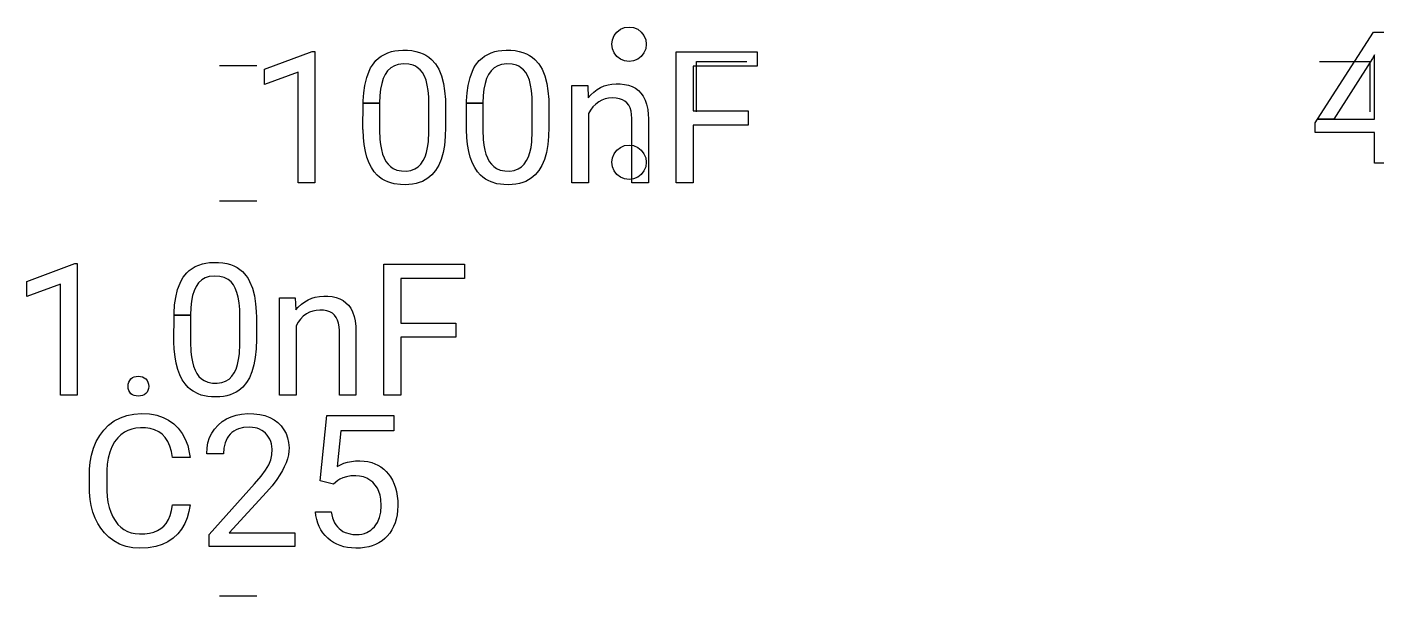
# Model space of a CAD drawing. Header units: inches. Extents: x 3.88 to 7.82, y -6.06 to -2.14.
# Drawn here: x 6.5317 to 6.9326, y -4.1925 to -4.0236 of the extents above; entities that cross this region are included whole.
import ezdxf

# ---------------------------------------------------------------- set-up
doc = ezdxf.new("R2010")
doc.units = ezdxf.units.IN
doc.header["$MEASUREMENT"] = 0
doc.layers.add('F.Silkscreen', color=41, linetype='CONTINUOUS', true_color=0xf2eda1)

msp = doc.modelspace()

# ---------------------------------------------------------------- linework, layer by layer
at = {"layer": 'F.Silkscreen', "linetype": 'CONTINUOUS'}
for p, q in [((6.70701, -4.02512), (6.70807, -4.02431)), ((6.70807, -4.02431), (6.70931, -4.0238)), ((6.70931, -4.0238), (6.71063, -4.02362)), ((6.71063, -4.02362), (6.71195, -4.0238)), ((6.71195, -4.0238), (6.71319, -4.02431)), ((6.71319, -4.02431), (6.71425, -4.02512)), ((6.70551, -4.02874), (6.70569, -4.02742)), ((6.70569, -4.02742), (6.7062, -4.02618)), ((6.7062, -4.02618), (6.70701, -4.02512)), ((6.71425, -4.02512), (6.71506, -4.02618)), ((6.71506, -4.02618), (6.71557, -4.02742)), ((6.71557, -4.02742), (6.71575, -4.02874)), ((6.91519, -4.05093), (6.93185, -4.02514)), ((6.93185, -4.02514), (6.93713, -4.02514)), ((6.60232, -4.03616), (6.6165, -4.03085)), ((6.6165, -4.03085), (6.61724, -4.03085)), ((6.61724, -4.03085), (6.61724, -4.0699)), ((6.63623, -4.03284), (6.63698, -4.03229)), ((6.63698, -4.03229), (6.63792, -4.03174)), ((6.63792, -4.03174), (6.63894, -4.03129)), ((6.63894, -4.03129), (6.64004, -4.03094)), ((6.64004, -4.03094), (6.64105, -4.03072)), ((6.64105, -4.03072), (6.64211, -4.03057)), ((6.64211, -4.03057), (6.64343, -4.0305)), ((6.64343, -4.0305), (6.64478, -4.03052)), ((6.64478, -4.03052), (6.64606, -4.03063)), ((6.64606, -4.03063), (6.64726, -4.03085)), ((6.64726, -4.03085), (6.64838, -4.03115)), ((6.64838, -4.03115), (6.64943, -4.03156)), ((6.64943, -4.03156), (6.65025, -4.03198)), ((6.65025, -4.03198), (6.65115, -4.03257)), ((6.66694, -4.03284), (6.66768, -4.03229)), ((6.66768, -4.03229), (6.66863, -4.03174)), ((6.66863, -4.03174), (6.66965, -4.03129)), ((6.66965, -4.03129), (6.67075, -4.03094)), ((6.67075, -4.03094), (6.67176, -4.03072)), ((6.67176, -4.03072), (6.67282, -4.03057)), ((6.67282, -4.03057), (6.67414, -4.0305)), ((6.67414, -4.0305), (6.67549, -4.03052)), ((6.67549, -4.03052), (6.67677, -4.03063)), ((6.67677, -4.03063), (6.67797, -4.03085)), ((6.67797, -4.03085), (6.67909, -4.03115)), ((6.67909, -4.03115), (6.68013, -4.03156)), ((6.68013, -4.03156), (6.68109, -4.03206)), ((6.68109, -4.03206), (6.68185, -4.03257)), ((6.70569, -4.03006), (6.70551, -4.02874)), ((6.7062, -4.0313), (6.70569, -4.03006)), ((6.70701, -4.03236), (6.7062, -4.0313)), ((6.70807, -4.03317), (6.70701, -4.03236)), ((6.71425, -4.03236), (6.71319, -4.03317)), ((6.71506, -4.0313), (6.71425, -4.03236)), ((6.71557, -4.03006), (6.71506, -4.0313)), ((6.71575, -4.02874), (6.71557, -4.03006)), ((6.72461, -4.0699), (6.72461, -4.03104)), ((6.72461, -4.03104), (6.74866, -4.03104)), ((6.74866, -4.03104), (6.74866, -4.03526)), ((6.93217, -4.03187), (6.93157, -4.03293)), ((6.93217, -4.05093), (6.93217, -4.03187)), ((6.58895, -4.03504), (6.60002, -4.03504)), ((6.60232, -4.04065), (6.60232, -4.03616)), ((6.63338, -4.0367), (6.63384, -4.03578)), ((6.63384, -4.03578), (6.63435, -4.03493)), ((6.63435, -4.03493), (6.63543, -4.03357)), ((6.63543, -4.03357), (6.63623, -4.03284)), ((6.63982, -4.03573), (6.6389, -4.03659)), ((6.6409, -4.0351), (6.63982, -4.03573)), ((6.64206, -4.03473), (6.6409, -4.0351)), ((6.64358, -4.03455), (6.64206, -4.03473)), ((6.64518, -4.03465), (6.64358, -4.03455)), ((6.64649, -4.03499), (6.64518, -4.03465)), ((6.64713, -4.03527), (6.64649, -4.03499)), ((6.64771, -4.03561), (6.64713, -4.03527)), ((6.64854, -4.0363), (6.64771, -4.03561)), ((6.64924, -4.03716), (6.64854, -4.0363)), ((6.65115, -4.03257), (6.65196, -4.03325)), ((6.65196, -4.03325), (6.65307, -4.03451)), ((6.65307, -4.03451), (6.6536, -4.0353)), ((6.6536, -4.0353), (6.65408, -4.03617)), ((6.65408, -4.03617), (6.65488, -4.03813)), ((6.66409, -4.0367), (6.66454, -4.03578)), ((6.66454, -4.03578), (6.66505, -4.03493)), ((6.66505, -4.03493), (6.66614, -4.03357)), ((6.66614, -4.03357), (6.66694, -4.03284)), ((6.67053, -4.03573), (6.66961, -4.03659)), ((6.67161, -4.0351), (6.67053, -4.03573)), ((6.67277, -4.03473), (6.67161, -4.0351)), ((6.67429, -4.03455), (6.67277, -4.03473)), ((6.67589, -4.03465), (6.67429, -4.03455)), ((6.6772, -4.03499), (6.67589, -4.03465)), ((6.67783, -4.03527), (6.6772, -4.03499)), ((6.67842, -4.03561), (6.67783, -4.03527)), ((6.67925, -4.0363), (6.67842, -4.03561)), ((6.67995, -4.03716), (6.67925, -4.0363)), ((6.68185, -4.03257), (6.68267, -4.03325)), ((6.68267, -4.03325), (6.68378, -4.03451)), ((6.68378, -4.03451), (6.68431, -4.0353)), ((6.68431, -4.0353), (6.68479, -4.03617)), ((6.68479, -4.03617), (6.68559, -4.03813)), ((6.70931, -4.03368), (6.70807, -4.03317)), ((6.71063, -4.03386), (6.70931, -4.03368)), ((6.71195, -4.03368), (6.71063, -4.03386)), ((6.71319, -4.03317), (6.71195, -4.03368)), ((6.74866, -4.03526), (6.72972, -4.03526)), ((6.72972, -4.03526), (6.72972, -4.04852)), ((6.73071, -4.03386), (6.74567, -4.03386)), ((6.73071, -4.04882), (6.73071, -4.03386)), ((6.91575, -4.03386), (6.93071, -4.03386)), ((6.93157, -4.03293), (6.92004, -4.05093)), ((6.93071, -4.03386), (6.93071, -4.04882)), ((6.61228, -4.03699), (6.60232, -4.04065)), ((6.61228, -4.0699), (6.61228, -4.03699)), ((6.6321, -4.04095), (6.63267, -4.03859)), ((6.63267, -4.03859), (6.63338, -4.0367)), ((6.63714, -4.04037), (6.63681, -4.04203)), ((6.63759, -4.03892), (6.63714, -4.04037)), ((6.63815, -4.03769), (6.63759, -4.03892)), ((6.6389, -4.03659), (6.63815, -4.03769)), ((6.64982, -4.03819), (6.64924, -4.03716)), ((6.65031, -4.03943), (6.64982, -4.03819)), ((6.65068, -4.04086), (6.65031, -4.03943)), ((6.65488, -4.03813), (6.65548, -4.04041)), ((6.65548, -4.04041), (6.65583, -4.04254)), ((6.66281, -4.04095), (6.66338, -4.03859)), ((6.66338, -4.03859), (6.66409, -4.0367)), ((6.66785, -4.04037), (6.66752, -4.04203)), ((6.66829, -4.03892), (6.66785, -4.04037)), ((6.66886, -4.03769), (6.66829, -4.03892)), ((6.66961, -4.03659), (6.66886, -4.03769)), ((6.68053, -4.03819), (6.67995, -4.03716)), ((6.68101, -4.03943), (6.68053, -4.03819)), ((6.68139, -4.04086), (6.68101, -4.03943)), ((6.68559, -4.03813), (6.68619, -4.04041)), ((6.68619, -4.04041), (6.68654, -4.04254)), ((6.70551, -4.04059), (6.7068, -4.0405)), ((6.7068, -4.0405), (6.70797, -4.04051)), ((6.70797, -4.04051), (6.70928, -4.04065)), ((6.63161, -4.04557), (6.63178, -4.04315)), ((6.63178, -4.04315), (6.6321, -4.04095)), ((6.6366, -4.04391), (6.6365, -4.0462)), ((6.63681, -4.04203), (6.6366, -4.04391)), ((6.65095, -4.04249), (6.65068, -4.04086)), ((6.65112, -4.04433), (6.65095, -4.04249)), ((6.65118, -4.04656), (6.65112, -4.04433)), ((6.65583, -4.04254), (6.65605, -4.04513)), ((6.66232, -4.04557), (6.66249, -4.04315)), ((6.66249, -4.04315), (6.66281, -4.04095)), ((6.6673, -4.04391), (6.6672, -4.0462)), ((6.66752, -4.04203), (6.6673, -4.04391)), ((6.68166, -4.04249), (6.68139, -4.04086)), ((6.68184, -4.0445), (6.68166, -4.04249)), ((6.68189, -4.04656), (6.68184, -4.0445)), ((6.68654, -4.04254), (6.68676, -4.04513)), ((6.69366, -4.0699), (6.69366, -4.041)), ((6.69366, -4.041), (6.69835, -4.041)), ((6.69835, -4.041), (6.6985, -4.04463)), ((6.6985, -4.04463), (6.69925, -4.04377)), ((6.69925, -4.04377), (6.70016, -4.04292)), ((6.70016, -4.04292), (6.70114, -4.04219)), ((6.70114, -4.04219), (6.70218, -4.04159)), ((6.70218, -4.04159), (6.70328, -4.04112)), ((6.70328, -4.04112), (6.70444, -4.04078)), ((6.70444, -4.04078), (6.70551, -4.04059)), ((6.70928, -4.04065), (6.71048, -4.04092)), ((6.71048, -4.04092), (6.71157, -4.04131)), ((6.71157, -4.04131), (6.71254, -4.04182)), ((6.71254, -4.04182), (6.71341, -4.04247)), ((6.71341, -4.04247), (6.71417, -4.04323)), ((6.71417, -4.04323), (6.71481, -4.04413)), ((6.71481, -4.04413), (6.71544, -4.04537)), ((6.63157, -4.054), (6.63161, -4.0462)), ((6.63161, -4.0462), (6.63161, -4.04557)), ((6.63161, -4.0462), (6.6365, -4.0462)), ((6.6365, -4.0462), (6.63161, -4.0462)), ((6.6365, -4.0462), (6.6365, -4.05411)), ((6.65118, -4.05467), (6.65118, -4.04656)), ((6.65605, -4.04513), (6.6561, -4.04691)), ((6.6561, -4.04691), (6.6561, -4.05333)), ((6.66228, -4.054), (6.66232, -4.0462)), ((6.66232, -4.0462), (6.66232, -4.04557)), ((6.66232, -4.0462), (6.6672, -4.0462)), ((6.6672, -4.0462), (6.66232, -4.0462)), ((6.6672, -4.0462), (6.6672, -4.05411)), ((6.68189, -4.05467), (6.68189, -4.04656)), ((6.68676, -4.04513), (6.68681, -4.04691)), ((6.68681, -4.04691), (6.68681, -4.05333)), ((6.69918, -4.04826), (6.69858, -4.04931)), ((6.69989, -4.04733), (6.69918, -4.04826)), ((6.70071, -4.04651), (6.69989, -4.04733)), ((6.70165, -4.04581), (6.70071, -4.04651)), ((6.70254, -4.04531), (6.70165, -4.04581)), ((6.70351, -4.04495), (6.70254, -4.04531)), ((6.70454, -4.04474), (6.70351, -4.04495)), ((6.70563, -4.04467), (6.70454, -4.04474)), ((6.70678, -4.04473), (6.70563, -4.04467)), ((6.70779, -4.04491), (6.70678, -4.04473)), ((6.70868, -4.04522), (6.70779, -4.04491)), ((6.70937, -4.04562), (6.70868, -4.04522)), ((6.70996, -4.04612), (6.70937, -4.04562)), ((6.71052, -4.04684), (6.70996, -4.04612)), ((6.71092, -4.04764), (6.71052, -4.04684)), ((6.71122, -4.04858), (6.71092, -4.04764)), ((6.71544, -4.04537), (6.71584, -4.04654)), ((6.71584, -4.04654), (6.71618, -4.04811)), ((6.71618, -4.04811), (6.71633, -4.04956)), ((6.72972, -4.04852), (6.74602, -4.04852)), ((6.74602, -4.04852), (6.74602, -4.05274)), ((6.69858, -4.04931), (6.69858, -4.0699)), ((6.71138, -4.04957), (6.71122, -4.04858)), ((6.71146, -4.05077), (6.71138, -4.04957)), ((6.71146, -4.0699), (6.71146, -4.05077)), ((6.71633, -4.04956), (6.71638, -4.05081)), ((6.71638, -4.05081), (6.71638, -4.0699)), ((6.91445, -4.05207), (6.91519, -4.05093)), ((6.91445, -4.05498), (6.91445, -4.05207)), ((6.91519, -4.05093), (6.92004, -4.05093)), ((6.92004, -4.05093), (6.91519, -4.05093)), ((6.92004, -4.05093), (6.93217, -4.05093)), ((6.63158, -4.05411), (6.63157, -4.054)), ((6.63168, -4.05646), (6.63158, -4.05411)), ((6.6319, -4.0585), (6.63168, -4.05646)), ((6.6365, -4.05411), (6.63661, -4.05706)), ((6.65102, -4.05766), (6.65118, -4.05467)), ((6.65602, -4.05617), (6.65575, -4.05876)), ((6.6561, -4.05333), (6.65602, -4.05617)), ((6.66229, -4.05411), (6.66228, -4.054)), ((6.66239, -4.05646), (6.66229, -4.05411)), ((6.66261, -4.0585), (6.66239, -4.05646)), ((6.6672, -4.05411), (6.66732, -4.05706)), ((6.68173, -4.05766), (6.68189, -4.05467)), ((6.68672, -4.05617), (6.68649, -4.05853)), ((6.68681, -4.05333), (6.68672, -4.05617)), ((6.74602, -4.05274), (6.72972, -4.05274)), ((6.72972, -4.05274), (6.72972, -4.0699)), ((6.93217, -4.05498), (6.91445, -4.05498)), ((6.93217, -4.064), (6.93217, -4.05498)), ((6.63227, -4.06058), (6.6319, -4.0585)), ((6.63661, -4.05706), (6.63678, -4.05853)), ((6.63678, -4.05853), (6.63705, -4.06001)), ((6.63705, -4.06001), (6.63741, -4.06134)), ((6.65046, -4.06086), (6.65079, -4.05935)), ((6.65079, -4.05935), (6.65102, -4.05766)), ((6.65575, -4.05876), (6.65536, -4.06088)), ((6.66298, -4.06058), (6.66261, -4.0585)), ((6.66732, -4.05706), (6.66751, -4.05869)), ((6.66751, -4.05869), (6.66779, -4.06015)), ((6.66779, -4.06015), (6.66812, -4.06134)), ((6.68117, -4.06086), (6.6815, -4.05935)), ((6.6815, -4.05935), (6.68173, -4.05766)), ((6.68649, -4.05853), (6.68607, -4.06088)), ((6.7062, -4.06122), (6.70701, -4.06016)), ((6.70701, -4.06016), (6.70807, -4.05935)), ((6.70807, -4.05935), (6.70931, -4.05884)), ((6.70931, -4.05884), (6.71063, -4.05866)), ((6.71063, -4.05866), (6.71195, -4.05884)), ((6.71195, -4.05884), (6.71319, -4.05935)), ((6.71319, -4.05935), (6.71425, -4.06016)), ((6.71425, -4.06016), (6.71506, -4.06122)), ((6.63273, -4.06229), (6.63227, -4.06058)), ((6.63337, -4.064), (6.63273, -4.06229)), ((6.63406, -4.06537), (6.63337, -4.064)), ((6.63741, -4.06134), (6.63786, -4.0625)), ((6.63786, -4.0625), (6.6384, -4.0635)), ((6.6384, -4.0635), (6.63903, -4.06435)), ((6.63903, -4.06435), (6.63974, -4.06505)), ((6.64796, -4.06512), (6.6488, -4.0643)), ((6.6488, -4.0643), (6.64949, -4.06329)), ((6.64949, -4.06329), (6.65002, -4.06217)), ((6.65002, -4.06217), (6.65046, -4.06086)), ((6.65477, -4.06296), (6.65408, -4.06462)), ((6.65536, -4.06088), (6.65477, -4.06296)), ((6.66344, -4.06229), (6.66298, -4.06058)), ((6.66408, -4.064), (6.66344, -4.06229)), ((6.66477, -4.06537), (6.66408, -4.064)), ((6.66812, -4.06134), (6.66857, -4.0625)), ((6.66857, -4.0625), (6.66911, -4.0635)), ((6.66911, -4.0635), (6.66973, -4.06435)), ((6.66973, -4.06435), (6.67045, -4.06505)), ((6.67867, -4.06512), (6.6795, -4.0643)), ((6.6795, -4.0643), (6.6802, -4.06329)), ((6.6802, -4.06329), (6.68073, -4.06217)), ((6.68073, -4.06217), (6.68117, -4.06086)), ((6.68548, -4.06296), (6.68471, -4.06478)), ((6.68607, -4.06088), (6.68548, -4.06296)), ((6.70551, -4.06378), (6.70569, -4.06245)), ((6.70569, -4.0651), (6.70551, -4.06378)), ((6.70569, -4.06245), (6.7062, -4.06122)), ((6.71506, -4.06122), (6.71557, -4.06245)), ((6.71557, -4.06245), (6.71575, -4.06378)), ((6.71575, -4.06378), (6.71557, -4.0651)), ((6.93713, -4.064), (6.93217, -4.064)), ((6.63488, -4.06657), (6.63406, -4.06537)), ((6.63581, -4.06762), (6.63488, -4.06657)), ((6.6365, -4.06822), (6.63581, -4.06762)), ((6.63725, -4.06876), (6.6365, -4.06822)), ((6.63974, -4.06505), (6.64055, -4.0656)), ((6.64055, -4.0656), (6.64165, -4.06608)), ((6.64165, -4.06608), (6.64299, -4.06635)), ((6.64299, -4.06635), (6.64446, -4.06638)), ((6.64446, -4.06638), (6.64581, -4.06617)), ((6.64581, -4.06617), (6.647, -4.06573)), ((6.647, -4.06573), (6.64796, -4.06512)), ((6.65085, -4.06853), (6.65006, -4.06903)), ((6.65204, -4.06754), (6.65085, -4.06853)), ((6.65315, -4.0662), (6.65204, -4.06754)), ((6.65408, -4.06462), (6.65315, -4.0662)), ((6.66558, -4.06657), (6.66477, -4.06537)), ((6.66652, -4.06762), (6.66558, -4.06657)), ((6.66721, -4.06822), (6.66652, -4.06762)), ((6.66796, -4.06876), (6.66721, -4.06822)), ((6.67045, -4.06505), (6.67126, -4.0656)), ((6.67126, -4.0656), (6.67236, -4.06608)), ((6.67236, -4.06608), (6.6737, -4.06635)), ((6.6737, -4.06635), (6.67517, -4.06638)), ((6.67517, -4.06638), (6.67652, -4.06617)), ((6.67652, -4.06617), (6.67771, -4.06573)), ((6.67771, -4.06573), (6.67867, -4.06512)), ((6.68156, -4.06853), (6.68077, -4.06903)), ((6.68274, -4.06754), (6.68156, -4.06853)), ((6.68386, -4.0662), (6.68274, -4.06754)), ((6.68471, -4.06478), (6.68386, -4.0662)), ((6.7062, -4.06634), (6.70569, -4.0651)), ((6.70701, -4.0674), (6.7062, -4.06634)), ((6.70807, -4.06821), (6.70701, -4.0674)), ((6.70931, -4.06872), (6.70807, -4.06821)), ((6.71319, -4.06821), (6.71195, -4.06872)), ((6.71425, -4.0674), (6.71319, -4.06821)), ((6.71506, -4.06634), (6.71425, -4.0674)), ((6.71557, -4.0651), (6.71506, -4.06634)), ((6.61724, -4.0699), (6.61228, -4.0699)), ((6.63806, -4.06922), (6.63725, -4.06876)), ((6.63892, -4.0696), (6.63806, -4.06922)), ((6.63984, -4.06992), (6.63892, -4.0696)), ((6.64082, -4.07016), (6.63984, -4.06992)), ((6.64276, -4.07042), (6.64082, -4.07016)), ((6.64409, -4.07045), (6.64276, -4.07042)), ((6.64524, -4.0704), (6.64409, -4.07045)), ((6.64632, -4.07028), (6.64524, -4.0704)), ((6.64734, -4.07008), (6.64632, -4.07028)), ((6.64831, -4.0698), (6.64734, -4.07008)), ((6.64921, -4.06946), (6.64831, -4.0698)), ((6.65006, -4.06903), (6.64921, -4.06946)), ((6.66877, -4.06922), (6.66796, -4.06876)), ((6.66963, -4.0696), (6.66877, -4.06922)), ((6.67136, -4.07013), (6.66963, -4.0696)), ((6.67239, -4.07031), (6.67136, -4.07013)), ((6.67347, -4.07042), (6.67239, -4.07031)), ((6.6748, -4.07045), (6.67347, -4.07042)), ((6.67594, -4.0704), (6.6748, -4.07045)), ((6.67703, -4.07028), (6.67594, -4.0704)), ((6.67805, -4.07008), (6.67703, -4.07028)), ((6.67902, -4.0698), (6.67805, -4.07008)), ((6.67992, -4.06946), (6.67902, -4.0698)), ((6.68077, -4.06903), (6.67992, -4.06946)), ((6.69858, -4.0699), (6.69366, -4.0699)), ((6.71063, -4.0689), (6.70931, -4.06872)), ((6.71195, -4.06872), (6.71063, -4.0689)), ((6.71638, -4.0699), (6.71146, -4.0699)), ((6.72972, -4.0699), (6.72461, -4.0699)), ((6.58895, -4.0752), (6.60002, -4.0752)), ((6.53173, -4.09915), (6.54591, -4.09384)), ((6.54591, -4.09384), (6.54665, -4.09384)), ((6.54665, -4.09384), (6.54665, -4.13289)), ((6.57816, -4.09792), (6.57925, -4.09657)), ((6.57925, -4.09657), (6.57993, -4.09593)), ((6.57993, -4.09593), (6.58079, -4.09528)), ((6.58079, -4.09528), (6.58174, -4.09473)), ((6.58174, -4.09473), (6.58276, -4.09428)), ((6.58276, -4.09428), (6.58386, -4.09393)), ((6.58386, -4.09393), (6.58487, -4.09371)), ((6.58487, -4.09371), (6.58593, -4.09357)), ((6.58593, -4.09357), (6.58725, -4.09349)), ((6.58725, -4.09349), (6.5886, -4.09351)), ((6.5886, -4.09351), (6.58988, -4.09363)), ((6.58988, -4.09363), (6.59108, -4.09384)), ((6.59108, -4.09384), (6.5922, -4.09415)), ((6.5922, -4.09415), (6.59324, -4.09455)), ((6.59324, -4.09455), (6.5942, -4.09505)), ((6.5942, -4.09505), (6.59496, -4.09556)), ((6.59496, -4.09556), (6.59578, -4.09624)), ((6.59578, -4.09624), (6.59689, -4.0975)), ((6.63772, -4.13289), (6.63772, -4.09404)), ((6.63772, -4.09404), (6.66177, -4.09404)), ((6.66177, -4.09404), (6.66177, -4.09825)), ((6.53173, -4.10364), (6.53173, -4.09915)), ((6.54169, -4.09998), (6.53173, -4.10364)), ((6.54169, -4.13289), (6.54169, -4.09998)), ((6.57649, -4.10158), (6.5772, -4.09969)), ((6.5772, -4.09969), (6.57765, -4.09877)), ((6.57765, -4.09877), (6.57816, -4.09792)), ((6.58272, -4.09959), (6.58197, -4.10069)), ((6.58364, -4.09872), (6.58272, -4.09959)), ((6.58472, -4.09809), (6.58364, -4.09872)), ((6.58588, -4.09772), (6.58472, -4.09809)), ((6.5874, -4.09754), (6.58588, -4.09772)), ((6.589, -4.09764), (6.5874, -4.09754)), ((6.59031, -4.09798), (6.589, -4.09764)), ((6.59094, -4.09826), (6.59031, -4.09798)), ((6.59153, -4.09861), (6.59094, -4.09826)), ((6.59236, -4.09929), (6.59153, -4.09861)), ((6.59306, -4.10015), (6.59236, -4.09929)), ((6.59364, -4.10118), (6.59306, -4.10015)), ((6.59689, -4.0975), (6.59742, -4.09829)), ((6.59742, -4.09829), (6.5979, -4.09916)), ((6.5979, -4.09916), (6.5987, -4.10113)), ((6.66177, -4.09825), (6.64283, -4.09825)), ((6.64283, -4.09825), (6.64283, -4.11152)), ((6.5756, -4.10614), (6.57592, -4.10394)), ((6.57592, -4.10394), (6.57649, -4.10158)), ((6.58096, -4.10336), (6.58063, -4.10502)), ((6.5814, -4.10191), (6.58096, -4.10336)), ((6.58197, -4.10069), (6.5814, -4.10191)), ((6.59412, -4.10242), (6.59364, -4.10118)), ((6.5945, -4.10385), (6.59412, -4.10242)), ((6.59477, -4.10549), (6.5945, -4.10385)), ((6.5987, -4.10113), (6.5993, -4.1034)), ((6.5993, -4.1034), (6.59968, -4.10575)), ((6.60677, -4.13289), (6.60677, -4.104)), ((6.60677, -4.104), (6.61146, -4.104)), ((6.61146, -4.104), (6.61161, -4.10762)), ((6.61425, -4.10518), (6.61529, -4.10458)), ((6.61529, -4.10458), (6.61639, -4.10412)), ((6.61639, -4.10412), (6.61741, -4.10381)), ((6.61741, -4.10381), (6.61862, -4.10359)), ((6.61862, -4.10359), (6.61991, -4.10349)), ((6.61991, -4.10349), (6.62108, -4.10351)), ((6.62108, -4.10351), (6.62239, -4.10365)), ((6.62239, -4.10365), (6.62359, -4.10391)), ((6.62359, -4.10391), (6.62468, -4.1043)), ((6.62468, -4.1043), (6.62565, -4.10482)), ((6.57543, -4.10856), (6.5756, -4.10614)), ((6.57543, -4.10919), (6.57543, -4.10856)), ((6.58042, -4.10691), (6.58031, -4.10919)), ((6.58063, -4.10502), (6.58042, -4.10691)), ((6.59495, -4.1075), (6.59477, -4.10549)), ((6.595, -4.10955), (6.59495, -4.1075)), ((6.59968, -4.10575), (6.59987, -4.10812)), ((6.59987, -4.10812), (6.59992, -4.1099)), ((6.61161, -4.10762), (6.61236, -4.10676)), ((6.61236, -4.10676), (6.61327, -4.10591)), ((6.61327, -4.10591), (6.61425, -4.10518)), ((6.61565, -4.1083), (6.61476, -4.1088)), ((6.61662, -4.10794), (6.61565, -4.1083)), ((6.61765, -4.10773), (6.61662, -4.10794)), ((6.61874, -4.10766), (6.61765, -4.10773)), ((6.61981, -4.10771), (6.61874, -4.10766)), ((6.62083, -4.10789), (6.61981, -4.10771)), ((6.62172, -4.10818), (6.62083, -4.10789)), ((6.62248, -4.10861), (6.62172, -4.10818)), ((6.62307, -4.10911), (6.62248, -4.10861)), ((6.62565, -4.10482), (6.62652, -4.10546)), ((6.62652, -4.10546), (6.62728, -4.10623)), ((6.62728, -4.10623), (6.62792, -4.10712)), ((6.62792, -4.10712), (6.62846, -4.10814)), ((6.62846, -4.10814), (6.62895, -4.10953)), ((6.57539, -4.11699), (6.57543, -4.10919)), ((6.57543, -4.10919), (6.58031, -4.10919)), ((6.58031, -4.10919), (6.57543, -4.10919)), ((6.58031, -4.10919), (6.58031, -4.11711)), ((6.595, -4.11766), (6.595, -4.10955)), ((6.59992, -4.1099), (6.59992, -4.11632)), ((6.61229, -4.11125), (6.61169, -4.1123)), ((6.61169, -4.1123), (6.61169, -4.13289)), ((6.613, -4.11032), (6.61229, -4.11125)), ((6.61382, -4.1095), (6.613, -4.11032)), ((6.61476, -4.1088), (6.61382, -4.1095)), ((6.62363, -4.10983), (6.62307, -4.10911)), ((6.62403, -4.11064), (6.62363, -4.10983)), ((6.62433, -4.11158), (6.62403, -4.11064)), ((6.6245, -4.11265), (6.62433, -4.11158)), ((6.62457, -4.11376), (6.6245, -4.11265)), ((6.62895, -4.10953), (6.62924, -4.11083)), ((6.62924, -4.11083), (6.62944, -4.11255)), ((6.62944, -4.11255), (6.62949, -4.1138)), ((6.64283, -4.11152), (6.65913, -4.11152)), ((6.65913, -4.11152), (6.65913, -4.11573)), ((6.59992, -4.11632), (6.59983, -4.11916)), ((6.62457, -4.13289), (6.62457, -4.11376)), ((6.62949, -4.1138), (6.62949, -4.13289)), ((6.65913, -4.11573), (6.64283, -4.11573)), ((6.64283, -4.11573), (6.64283, -4.13289)), ((6.5754, -4.11711), (6.57539, -4.11699)), ((6.57548, -4.11921), (6.5754, -4.11711)), ((6.57572, -4.12149), (6.57548, -4.11921)), ((6.58031, -4.11711), (6.58043, -4.12005)), ((6.58043, -4.12005), (6.5806, -4.12152)), ((6.59461, -4.12234), (6.59484, -4.12065)), ((6.59484, -4.12065), (6.595, -4.11766)), ((6.59983, -4.11916), (6.59957, -4.12175)), ((6.57605, -4.12338), (6.57572, -4.12149)), ((6.57655, -4.12528), (6.57605, -4.12338)), ((6.5806, -4.12152), (6.58087, -4.12301)), ((6.58087, -4.12301), (6.58123, -4.12433)), ((6.58123, -4.12433), (6.58168, -4.12549)), ((6.59384, -4.12516), (6.59428, -4.12385)), ((6.59428, -4.12385), (6.59461, -4.12234)), ((6.59918, -4.12387), (6.59859, -4.12595)), ((6.59957, -4.12175), (6.59918, -4.12387)), ((6.562, -4.12904), (6.56227, -4.12851)), ((6.56227, -4.12851), (6.56264, -4.12804)), ((6.56264, -4.12804), (6.56306, -4.12771)), ((6.56306, -4.12771), (6.56357, -4.12748)), ((6.56357, -4.12748), (6.56413, -4.12735)), ((6.56413, -4.12735), (6.5648, -4.1273)), ((6.5648, -4.1273), (6.56548, -4.12735)), ((6.56548, -4.12735), (6.56608, -4.12749)), ((6.56608, -4.12749), (6.56659, -4.12773)), ((6.56659, -4.12773), (6.56702, -4.12806)), ((6.56702, -4.12806), (6.56741, -4.12854)), ((6.56741, -4.12854), (6.56769, -4.12907)), ((6.57712, -4.12683), (6.57655, -4.12528)), ((6.57788, -4.12836), (6.57712, -4.12683)), ((6.57869, -4.12957), (6.57788, -4.12836)), ((6.58168, -4.12549), (6.58222, -4.12649)), ((6.58222, -4.12649), (6.58284, -4.12734)), ((6.58284, -4.12734), (6.58356, -4.12804)), ((6.58356, -4.12804), (6.58437, -4.12859)), ((6.58437, -4.12859), (6.58547, -4.12907)), ((6.59073, -4.12877), (6.59178, -4.12811)), ((6.59178, -4.12811), (6.59261, -4.1273)), ((6.59261, -4.1273), (6.59331, -4.12628)), ((6.59331, -4.12628), (6.59384, -4.12516)), ((6.59782, -4.12777), (6.59697, -4.12919)), ((6.59859, -4.12595), (6.59782, -4.12777)), ((6.56177, -4.1303), (6.56183, -4.12962)), ((6.56182, -4.13092), (6.56177, -4.1303)), ((6.562, -4.13151), (6.56182, -4.13092)), ((6.56183, -4.12962), (6.562, -4.12904)), ((6.56227, -4.13202), (6.562, -4.13151)), ((6.56264, -4.13247), (6.56227, -4.13202)), ((6.56306, -4.13278), (6.56264, -4.13247)), ((6.56702, -4.13244), (6.56659, -4.13276)), ((6.56741, -4.13199), (6.56702, -4.13244)), ((6.56769, -4.13148), (6.56741, -4.13199)), ((6.56769, -4.12907), (6.56786, -4.12965)), ((6.56786, -4.13092), (6.56769, -4.13148)), ((6.56786, -4.12965), (6.56791, -4.1303)), ((6.56791, -4.1303), (6.56786, -4.13092)), ((6.57963, -4.13061), (6.57869, -4.12957)), ((6.58032, -4.13122), (6.57963, -4.13061)), ((6.58107, -4.13175), (6.58032, -4.13122)), ((6.58259, -4.13254), (6.58107, -4.13175)), ((6.58351, -4.13286), (6.58259, -4.13254)), ((6.58547, -4.12907), (6.58681, -4.12934)), ((6.58681, -4.12934), (6.58828, -4.12937)), ((6.58828, -4.12937), (6.58963, -4.12917)), ((6.58963, -4.12917), (6.59073, -4.12877)), ((6.59303, -4.13245), (6.59213, -4.1328)), ((6.59388, -4.13202), (6.59303, -4.13245)), ((6.59467, -4.13153), (6.59388, -4.13202)), ((6.59585, -4.13053), (6.59467, -4.13153)), ((6.59697, -4.12919), (6.59585, -4.13053)), ((6.54665, -4.13289), (6.54169, -4.13289)), ((6.56357, -4.133), (6.56306, -4.13278)), ((6.56413, -4.13312), (6.56357, -4.133)), ((6.5648, -4.13317), (6.56413, -4.13312)), ((6.56548, -4.13312), (6.5648, -4.13317)), ((6.56608, -4.13299), (6.56548, -4.13312)), ((6.56659, -4.13276), (6.56608, -4.13299)), ((6.58447, -4.13312), (6.58351, -4.13286)), ((6.5855, -4.1333), (6.58447, -4.13312)), ((6.58658, -4.13341), (6.5855, -4.1333)), ((6.58791, -4.13344), (6.58658, -4.13341)), ((6.58905, -4.13339), (6.58791, -4.13344)), ((6.59014, -4.13327), (6.58905, -4.13339)), ((6.59116, -4.13307), (6.59014, -4.13327)), ((6.59213, -4.1328), (6.59116, -4.13307)), ((6.61169, -4.13289), (6.60677, -4.13289)), ((6.62949, -4.13289), (6.62457, -4.13289)), ((6.64283, -4.13289), (6.63772, -4.13289)), ((6.55599, -4.14179), (6.55766, -4.14057)), ((6.55766, -4.14057), (6.5595, -4.13961)), ((6.5595, -4.13961), (6.56136, -4.13895)), ((6.56136, -4.13895), (6.56348, -4.13852)), ((6.56348, -4.13852), (6.56574, -4.13837)), ((6.56574, -4.13837), (6.56812, -4.13849)), ((6.56812, -4.13849), (6.56934, -4.13867)), ((6.56934, -4.13867), (6.57034, -4.13889)), ((6.57034, -4.13889), (6.57222, -4.13952)), ((6.57222, -4.13952), (6.57379, -4.14031)), ((6.57379, -4.14031), (6.57533, -4.14141)), ((6.5885, -4.14178), (6.58974, -4.14072)), ((6.58974, -4.14072), (6.591, -4.13993)), ((6.591, -4.13993), (6.59236, -4.1393)), ((6.59236, -4.1393), (6.59384, -4.13883)), ((6.59384, -4.13883), (6.59544, -4.13852)), ((6.59544, -4.13852), (6.59732, -4.13837)), ((6.59732, -4.13837), (6.59918, -4.13841)), ((6.59918, -4.13841), (6.60088, -4.13862)), ((6.60088, -4.13862), (6.60245, -4.13899)), ((6.60245, -4.13899), (6.60388, -4.13953)), ((6.60388, -4.13953), (6.60518, -4.14024)), ((6.60518, -4.14024), (6.60624, -4.14103)), ((6.61888, -4.15829), (6.62085, -4.13892)), ((6.62085, -4.13892), (6.64077, -4.13892)), ((6.64077, -4.13892), (6.64077, -4.14348)), ((6.55333, -4.14483), (6.55452, -4.14325)), ((6.55452, -4.14325), (6.55599, -4.14179)), ((6.5596, -4.1447), (6.55871, -4.14555)), ((6.56068, -4.14392), (6.5596, -4.1447)), ((6.56174, -4.14337), (6.56068, -4.14392)), ((6.56289, -4.14297), (6.56174, -4.14337)), ((6.56412, -4.14271), (6.56289, -4.14297)), ((6.56543, -4.14259), (6.56412, -4.14271)), ((6.56698, -4.14262), (6.56543, -4.14259)), ((6.56833, -4.1428), (6.56698, -4.14262)), ((6.56964, -4.14317), (6.56833, -4.1428)), ((6.57089, -4.14375), (6.56964, -4.14317)), ((6.5719, -4.14447), (6.57089, -4.14375)), ((6.57283, -4.14546), (6.5719, -4.14447)), ((6.57533, -4.14141), (6.5767, -4.14274)), ((6.5767, -4.14274), (6.57784, -4.14425)), ((6.57784, -4.14425), (6.57877, -4.14595)), ((6.58601, -4.1455), (6.58663, -4.14419)), ((6.58663, -4.14419), (6.58743, -4.14299)), ((6.58743, -4.14299), (6.5885, -4.14178)), ((6.59211, -4.14451), (6.59164, -4.14506)), ((6.59265, -4.14402), (6.59211, -4.14451)), ((6.59323, -4.14359), (6.59265, -4.14402)), ((6.59388, -4.14324), (6.59323, -4.14359)), ((6.59457, -4.14294), (6.59388, -4.14324)), ((6.59611, -4.14255), (6.59457, -4.14294)), ((6.59795, -4.14242), (6.59611, -4.14255)), ((6.59949, -4.14258), (6.59795, -4.14242)), ((6.60015, -4.14275), (6.59949, -4.14258)), ((6.60085, -4.14301), (6.60015, -4.14275)), ((6.6015, -4.14335), (6.60085, -4.14301)), ((6.60204, -4.14372), (6.6015, -4.14335)), ((6.6026, -4.14421), (6.60204, -4.14372)), ((6.6031, -4.14476), (6.6026, -4.14421)), ((6.60624, -4.14103), (6.60726, -4.14204)), ((6.60726, -4.14204), (6.6081, -4.14316)), ((6.6081, -4.14316), (6.6087, -4.14428)), ((6.6087, -4.14428), (6.60918, -4.14562)), ((6.62502, -4.14348), (6.62388, -4.15407)), ((6.64077, -4.14348), (6.62502, -4.14348)), ((6.55087, -4.15073), (6.55148, -4.1486)), ((6.55148, -4.1486), (6.55231, -4.14662)), ((6.55231, -4.14662), (6.55333, -4.14483)), ((6.55697, -4.14822), (6.55634, -4.14983)), ((6.55776, -4.14679), (6.55697, -4.14822)), ((6.55871, -4.14555), (6.55776, -4.14679)), ((6.57362, -4.14669), (6.57283, -4.14546)), ((6.57422, -4.14805), (6.57362, -4.14669)), ((6.57468, -4.14962), (6.57422, -4.14805)), ((6.57877, -4.14595), (6.57948, -4.14784)), ((6.57948, -4.14784), (6.57997, -4.14991)), ((6.58514, -4.15037), (6.58524, -4.14858)), ((6.58524, -4.14858), (6.58551, -4.14706)), ((6.58551, -4.14706), (6.58601, -4.1455)), ((6.59023, -4.1486), (6.5901, -4.15037)), ((6.5906, -4.14704), (6.59023, -4.1486)), ((6.59123, -4.14567), (6.5906, -4.14704)), ((6.59164, -4.14506), (6.59123, -4.14567)), ((6.60353, -4.14535), (6.6031, -4.14476)), ((6.60388, -4.14599), (6.60353, -4.14535)), ((6.60416, -4.14667), (6.60388, -4.14599)), ((6.60437, -4.1474), (6.60416, -4.14667)), ((6.60458, -4.14898), (6.60437, -4.1474)), ((6.60918, -4.14562), (6.60946, -4.14694)), ((6.60946, -4.14694), (6.60959, -4.1485)), ((6.60959, -4.1485), (6.60956, -4.14952)), ((6.55049, -4.15284), (6.55087, -4.15073)), ((6.55587, -4.15162), (6.55559, -4.1534)), ((6.55634, -4.14983), (6.55587, -4.15162)), ((6.57502, -4.1514), (6.57468, -4.14962)), ((6.58018, -4.1514), (6.57502, -4.1514)), ((6.57997, -4.14991), (6.58018, -4.1514)), ((6.5901, -4.15037), (6.58514, -4.15037)), ((6.60355, -4.15363), (6.60416, -4.15214)), ((6.60416, -4.15214), (6.6045, -4.15062)), ((6.6045, -4.15062), (6.60458, -4.14898)), ((6.60913, -4.15179), (6.60872, -4.15299)), ((6.60941, -4.15064), (6.60913, -4.15179)), ((6.60956, -4.14952), (6.60941, -4.15064)), ((6.62701, -4.15278), (6.62815, -4.15255)), ((6.62815, -4.15255), (6.62933, -4.15242)), ((6.62933, -4.15242), (6.63067, -4.15239)), ((6.63067, -4.15239), (6.63194, -4.15247)), ((6.63194, -4.15247), (6.63301, -4.15263)), ((6.63301, -4.15263), (6.63416, -4.15292)), ((6.55029, -4.16167), (6.5503, -4.15491)), ((6.5503, -4.15491), (6.55049, -4.15284)), ((6.55545, -4.15513), (6.55543, -4.16127)), ((6.55559, -4.1534), (6.55545, -4.15513)), ((6.60134, -4.15691), (6.60264, -4.15513)), ((6.60264, -4.15513), (6.60355, -4.15363)), ((6.60687, -4.15659), (6.60597, -4.15794)), ((6.60764, -4.15528), (6.60687, -4.15659)), ((6.60819, -4.15422), (6.60764, -4.15528)), ((6.60872, -4.15299), (6.60819, -4.15422)), ((6.62388, -4.15407), (6.62488, -4.15354)), ((6.62488, -4.15354), (6.62592, -4.15311)), ((6.62592, -4.15311), (6.62701, -4.15278)), ((6.63416, -4.15292), (6.63511, -4.15326)), ((6.63511, -4.15326), (6.63601, -4.15368)), ((6.63601, -4.15368), (6.63686, -4.15419)), ((6.63686, -4.15419), (6.63776, -4.15488)), ((6.63776, -4.15488), (6.6385, -4.15557)), ((6.6385, -4.15557), (6.63918, -4.15633)), ((6.63918, -4.15633), (6.63978, -4.15716)), ((6.58589, -4.17423), (6.59935, -4.15927)), ((6.59935, -4.15927), (6.60134, -4.15691)), ((6.60457, -4.15979), (6.60294, -4.16172)), ((6.60597, -4.15794), (6.60457, -4.15979)), ((6.62282, -4.15931), (6.61888, -4.15829)), ((6.62412, -4.15825), (6.62282, -4.15931)), ((6.62473, -4.15784), (6.62412, -4.15825)), ((6.62562, -4.15741), (6.62473, -4.15784)), ((6.62663, -4.1571), (6.62562, -4.15741)), ((6.62794, -4.15689), (6.62663, -4.1571)), ((6.62941, -4.15683), (6.62794, -4.15689)), ((6.63058, -4.15693), (6.62941, -4.15683)), ((6.63175, -4.15719), (6.63058, -4.15693)), ((6.63273, -4.15758), (6.63175, -4.15719)), ((6.63363, -4.1581), (6.63273, -4.15758)), ((6.63445, -4.15877), (6.63363, -4.1581)), ((6.63524, -4.15965), (6.63445, -4.15877)), ((6.63584, -4.16056), (6.63524, -4.15965)), ((6.63632, -4.16155), (6.63584, -4.16056)), ((6.63978, -4.15716), (6.64037, -4.15818)), ((6.64037, -4.15818), (6.64087, -4.15928)), ((6.64087, -4.15928), (6.64127, -4.16046)), ((6.64127, -4.16046), (6.64154, -4.16155)), ((6.55048, -4.16385), (6.55029, -4.16167)), ((6.55079, -4.16567), (6.55048, -4.16385)), ((6.55543, -4.16127), (6.55554, -4.16294)), ((6.55554, -4.16294), (6.55579, -4.16468)), ((6.55579, -4.16468), (6.55616, -4.1663)), ((6.60294, -4.16172), (6.59183, -4.17376)), ((6.63667, -4.16264), (6.63632, -4.16155)), ((6.63689, -4.16382), (6.63667, -4.16264)), ((6.63699, -4.16571), (6.63689, -4.16382)), ((6.64154, -4.16155), (6.64176, -4.16287)), ((6.64176, -4.16287), (6.64188, -4.16427)), ((6.64188, -4.16427), (6.64191, -4.16575)), ((6.55129, -4.1676), (6.55079, -4.16567)), ((6.55195, -4.16939), (6.55129, -4.1676)), ((6.55616, -4.1663), (6.55661, -4.16764)), ((6.55661, -4.16764), (6.55722, -4.16901)), ((6.57374, -4.16985), (6.57424, -4.16865)), ((6.57424, -4.16865), (6.57469, -4.16715)), ((6.57469, -4.16715), (6.57502, -4.16545)), ((6.57502, -4.16545), (6.58018, -4.16545)), ((6.57984, -4.16748), (6.57932, -4.16934)), ((6.58018, -4.16545), (6.57984, -4.16748)), ((6.6176, -4.16862), (6.61746, -4.16754)), ((6.61746, -4.16754), (6.62215, -4.16754)), ((6.61784, -4.16978), (6.6176, -4.16862)), ((6.62215, -4.16754), (6.62253, -4.16929)), ((6.63647, -4.16923), (6.63683, -4.16763)), ((6.63683, -4.16763), (6.63699, -4.16571)), ((6.64168, -4.16839), (6.64142, -4.16969)), ((6.64183, -4.16719), (6.64168, -4.16839)), ((6.64191, -4.16575), (6.64183, -4.16719)), ((6.55278, -4.17105), (6.55195, -4.16939)), ((6.55365, -4.17241), (6.55278, -4.17105)), ((6.55479, -4.17382), (6.55365, -4.17241)), ((6.55722, -4.16901), (6.55789, -4.17014)), ((6.55789, -4.17014), (6.55875, -4.17125)), ((6.55875, -4.17125), (6.5596, -4.1721)), ((6.5596, -4.1721), (6.56055, -4.1728)), ((6.56055, -4.1728), (6.56157, -4.17335)), ((6.57055, -4.17312), (6.57154, -4.17253)), ((6.57154, -4.17253), (6.5724, -4.1718)), ((6.5724, -4.1718), (6.57309, -4.17096)), ((6.57309, -4.17096), (6.57374, -4.16985)), ((6.57763, -4.17271), (6.57653, -4.17406)), ((6.57861, -4.17104), (6.57763, -4.17271)), ((6.57932, -4.16934), (6.57861, -4.17104)), ((6.61816, -4.17088), (6.61784, -4.16978)), ((6.61858, -4.17191), (6.61816, -4.17088)), ((6.61908, -4.17288), (6.61858, -4.17191)), ((6.62253, -4.16929), (6.62313, -4.17078)), ((6.62313, -4.17078), (6.62351, -4.17143)), ((6.62351, -4.17143), (6.62395, -4.17201)), ((6.62395, -4.17201), (6.62445, -4.17253)), ((6.62445, -4.17253), (6.62495, -4.17293)), ((6.63387, -4.173), (6.63444, -4.17253)), ((6.63444, -4.17253), (6.63496, -4.17198)), ((6.63496, -4.17198), (6.63543, -4.17138)), ((6.63543, -4.17138), (6.63584, -4.17072)), ((6.63584, -4.17072), (6.63647, -4.16923)), ((6.64065, -4.1719), (6.64017, -4.17284)), ((6.6411, -4.17076), (6.64065, -4.1719)), ((6.64142, -4.16969), (6.6411, -4.17076)), ((6.55605, -4.17505), (6.55479, -4.17382)), ((6.55758, -4.17619), (6.55605, -4.17505)), ((6.55924, -4.17709), (6.55758, -4.17619)), ((6.56157, -4.17335), (6.56268, -4.17375)), ((6.56268, -4.17375), (6.56388, -4.174)), ((6.56388, -4.174), (6.56516, -4.17411)), ((6.56516, -4.17411), (6.56673, -4.17407)), ((6.56673, -4.17407), (6.56814, -4.17389)), ((6.56814, -4.17389), (6.56942, -4.17357)), ((6.56942, -4.17357), (6.57055, -4.17312)), ((6.57354, -4.17642), (6.57194, -4.1772)), ((6.57512, -4.17535), (6.57354, -4.17642)), ((6.57653, -4.17406), (6.57512, -4.17535)), ((6.58589, -4.17778), (6.58589, -4.17423)), ((6.59183, -4.17376), (6.61136, -4.17376)), ((6.61136, -4.17376), (6.61136, -4.17778)), ((6.61966, -4.17377), (6.61908, -4.17288)), ((6.62034, -4.1746), (6.61966, -4.17377)), ((6.6211, -4.17536), (6.62034, -4.1746)), ((6.62193, -4.17605), (6.6211, -4.17536)), ((6.62282, -4.17664), (6.62193, -4.17605)), ((6.62377, -4.17715), (6.62282, -4.17664)), ((6.62495, -4.17293), (6.62562, -4.17336)), ((6.62562, -4.17336), (6.62628, -4.17367)), ((6.62628, -4.17367), (6.62774, -4.17411)), ((6.62774, -4.17411), (6.62854, -4.17422)), ((6.62854, -4.17422), (6.62949, -4.17427)), ((6.62949, -4.17427), (6.63043, -4.17423)), ((6.63043, -4.17423), (6.63123, -4.17412)), ((6.63123, -4.17412), (6.63198, -4.17394)), ((6.63198, -4.17394), (6.63268, -4.17368)), ((6.63268, -4.17368), (6.63387, -4.173)), ((6.63626, -4.17676), (6.63533, -4.17723)), ((6.63725, -4.17613), (6.63626, -4.17676)), ((6.63805, -4.17548), (6.63725, -4.17613)), ((6.63878, -4.17475), (6.63805, -4.17548)), ((6.63953, -4.17384), (6.63878, -4.17475)), ((6.64017, -4.17284), (6.63953, -4.17384)), ((6.5603, -4.17751), (6.55924, -4.17709)), ((6.56123, -4.17779), (6.5603, -4.17751)), ((6.56317, -4.17818), (6.56123, -4.17779)), ((6.56524, -4.17833), (6.56317, -4.17818)), ((6.56774, -4.17821), (6.56524, -4.17833)), ((6.57002, -4.17781), (6.56774, -4.17821)), ((6.57194, -4.1772), (6.57002, -4.17781)), ((6.61136, -4.17778), (6.58589, -4.17778)), ((6.62478, -4.17756), (6.62377, -4.17715)), ((6.62585, -4.17789), (6.62478, -4.17756)), ((6.62698, -4.17812), (6.62585, -4.17789)), ((6.62818, -4.17827), (6.62698, -4.17812)), ((6.62943, -4.17833), (6.62818, -4.17827)), ((6.63083, -4.17829), (6.62943, -4.17833)), ((6.63201, -4.17816), (6.63083, -4.17829)), ((6.63329, -4.17792), (6.63201, -4.17816)), ((6.63434, -4.17762), (6.63329, -4.17792)), ((6.63533, -4.17723), (6.63434, -4.17762)), ((6.58895, -4.19252), (6.60002, -4.19252))]:
    msp.add_line(p, q, dxfattribs=at)

doc.saveas('drawing.dxf')
